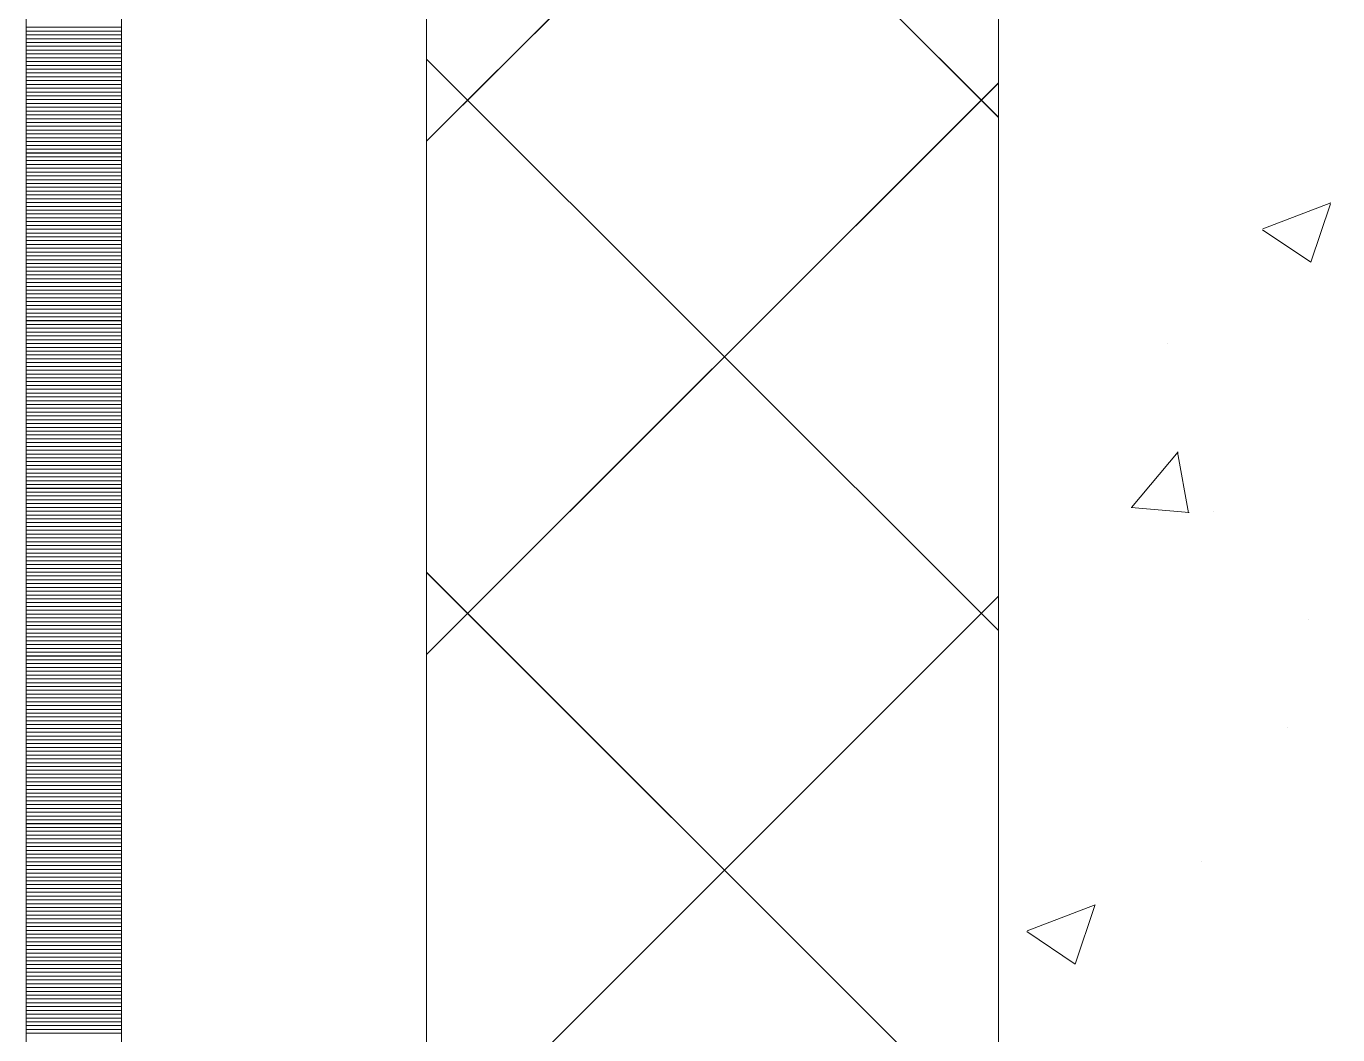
# Model space of a CAD drawing. Header units: millimetres. Extents: x 470010 to 1231400, y -134005 to 421770.
# Drawn here: x 806167.7 to 806511.7, y 175610.6 to 175875.3 of the extents above; entities that cross this region are included whole.
import ezdxf
from ezdxf.enums import TextEntityAlignment as Align

# ---------------------------------------------------------------- set-up
doc = ezdxf.new("R2010")
doc.units = ezdxf.units.MM
doc.linetypes.add('DASHED', pattern=[19.05, 12.7, -6.35])
doc.layers.get('Defpoints').update_dxf_attribs({"color": 140})
doc.layers.add('АР_Делит', color=120, linetype='Continuous', lineweight=0, plot=False)
for name, color, linetype, lineweight in [('АР_Стены ПЕНОблок', 52, 'Continuous', 20), ('АР_Тонкая', 254, 'Continuous', 5), ('АР_Утеплитель', 31, 'Continuous', 0), ('АР_Штриховка', 8, 'Continuous', 0)]:
    doc.layers.add(name, color=color, linetype=linetype, lineweight=lineweight)
doc.layers.add('РД_Оси_100', color=7, linetype='Continuous', lineweight=0, true_color=0x525252)
doc.styles.add('style1', font='ARIALN.TTF')

# ---------------------------------------------------------------- blocks, each defined once
blk = doc.blocks.new('СОШ_2200_АР_ОСИ_М100_28.05.24')
at = {"layer": 'АР_Делит', "color": 251, "linetype": 'DASHED', "true_color": 0x636466}
blk.add_lwpolyline([(114955, 135155), (114955, -355), (93595.036, -355), (93595.036, 13855), (94145, 13855), (94145, 68320), (66055, 68320), (66055, 13857.73), (83455, 13857.73), (83455, -355), (45245, -355), (45245, 13145), (44695, 13145), (44695, 26755), (45245, 26755), (45245, 68320), (20455, 68320), (20455, 26755), (27955, 26755), (27955, 13145), (-355, 13145), (-355, 100855)], dxfattribs=at)
blk = doc.blocks.new('A$C9108343f')
at = {"layer": 'АР_Стены ПЕНОблок', "color": 18, "linetype": 'Continuous', "lineweight": 20, "true_color": 0x000000}
blk.add_line((140704.09, 313879.49), (140704.09, 237679.49), dxfattribs=at)
at = {"layer": 'АР_Тонкая', "color": 18, "linetype": 'Continuous', "lineweight": 5, "true_color": 0x000000}
for p, q in [((140449.09, 313879.49), (140449.09, 237679.49)), ((140474.09, 313879.49), (140474.09, 237679.49)), ((140474.09, 237679.49), (140474.09, 313879.49)), ((140554.09, 237679.49), (140554.09, 313879.49))]:
    blk.add_line(p, q, dxfattribs=at)
at = {"layer": 'АР_Утеплитель', "color": 18, "linetype": 'Continuous', "lineweight": 0, "true_color": 0x000000}
for p, q in [((140554.09, 313879.49), (140554.09, 237679.49)), ((140704.09, 237679.49), (140704.09, 313879.49))]:
    blk.add_line(p, q, dxfattribs=at)
at = {"layer": 'АР_Штриховка', "color": 18, "linetype": 'Continuous', "lineweight": 0, "true_color": 0x000000}
for p, q in [((140704.09, 276217.6), (140554.09, 276367.6)), ((140554.09, 276211.32), (140704.09, 276361.32)), ((140449.09, 276241.24), (140474.09, 276241.24)), ((140449.09, 276240.24), (140474.09, 276240.24)), ((140449.09, 276239.24), (140474.09, 276239.24)), ((140449.09, 276238.24), (140474.09, 276238.24)), ((140449.09, 276237.24), (140474.09, 276237.24)), ((140449.09, 276236.24), (140474.09, 276236.24)), ((140449.09, 276235.24), (140474.09, 276235.24)), ((140449.09, 276234.24), (140474.09, 276234.24)), ((140449.09, 276233.24), (140474.09, 276233.24)), ((140449.09, 276232.24), (140474.09, 276232.24)), ((140704.09, 276082.9), (140554.09, 276232.9)), ((140449.09, 276231.24), (140474.09, 276231.24)), ((140449.09, 276230.24), (140474.09, 276230.24)), ((140449.09, 276229.24), (140474.09, 276229.24)), ((140449.09, 276228.24), (140474.09, 276228.24)), ((140449.09, 276227.24), (140474.09, 276227.24)), ((140449.09, 276226.24), (140474.09, 276226.24)), ((140554.09, 276076.61), (140704.09, 276226.61)), ((140449.09, 276225.24), (140474.09, 276225.24)), ((140449.09, 276224.24), (140474.09, 276224.24)), ((140449.09, 276223.24), (140474.09, 276223.24)), ((140449.09, 276222.24), (140474.09, 276222.24)), ((140449.09, 276221.24), (140474.09, 276221.24)), ((140449.09, 276220.24), (140474.09, 276220.24)), ((140449.09, 276219.24), (140474.09, 276219.24)), ((140449.09, 276218.24), (140474.09, 276218.24)), ((140449.09, 276217.24), (140474.09, 276217.24)), ((140449.09, 276216.24), (140474.09, 276216.24)), ((140449.09, 276215.24), (140474.09, 276215.24)), ((140449.09, 276214.24), (140474.09, 276214.24)), ((140449.09, 276213.24), (140474.09, 276213.24)), ((140449.09, 276212.24), (140474.09, 276212.24)), ((140449.09, 276211.24), (140474.09, 276211.24)), ((140449.09, 276210.24), (140474.09, 276210.24)), ((140449.09, 276209.24), (140474.09, 276209.24)), ((140449.09, 276208.24), (140474.09, 276208.24)), ((140449.09, 276207.24), (140474.09, 276207.24)), ((140449.09, 276206.24), (140474.09, 276206.24)), ((140449.09, 276205.24), (140474.09, 276205.24)), ((140449.09, 276204.24), (140474.09, 276204.24)), ((140449.09, 276203.24), (140474.09, 276203.24)), ((140449.09, 276202.24), (140474.09, 276202.24)), ((140449.09, 276201.24), (140474.09, 276201.24)), ((140449.09, 276200.24), (140474.09, 276200.24)), ((140449.09, 276199.24), (140474.09, 276199.24)), ((140449.09, 276198.24), (140474.09, 276198.24)), ((140449.09, 276197.24), (140474.09, 276197.24)), ((140449.09, 276196.24), (140474.09, 276196.24)), ((140449.09, 276195.24), (140474.09, 276195.24)), ((140773.46, 276188.32), (140791.25, 276195.15)), ((140786.01, 276179.6), (140791.17, 276194.94)), ((140449.09, 276194.24), (140474.09, 276194.24)), ((140449.09, 276193.24), (140474.09, 276193.24)), ((140449.09, 276192.24), (140474.09, 276192.24)), ((140449.09, 276191.24), (140474.09, 276191.24)), ((140449.09, 276190.24), (140474.09, 276190.24)), ((140449.09, 276189.24), (140474.09, 276189.24)), ((140449.09, 276188.24), (140474.09, 276188.24)), ((140773.37, 276188.12), (140786.01, 276179.6)), ((140449.09, 276187.24), (140474.09, 276187.24)), ((140449.09, 276186.24), (140474.09, 276186.24)), ((140449.09, 276185.24), (140474.09, 276185.24)), ((140449.09, 276184.24), (140474.09, 276184.24)), ((140449.09, 276183.24), (140474.09, 276183.24)), ((140449.09, 276182.24), (140474.09, 276182.24)), ((140449.09, 276181.24), (140474.09, 276181.24)), ((140449.09, 276180.24), (140474.09, 276180.24)), ((140449.09, 276179.24), (140474.09, 276179.24)), ((140449.09, 276178.24), (140474.09, 276178.24)), ((140449.09, 276177.24), (140474.09, 276177.24)), ((140449.09, 276176.24), (140474.09, 276176.24)), ((140449.09, 276175.24), (140474.09, 276175.24)), ((140449.09, 276174.24), (140474.09, 276174.24)), ((140449.09, 276173.24), (140474.09, 276173.24)), ((140449.09, 276172.24), (140474.09, 276172.24)), ((140449.09, 276171.24), (140474.09, 276171.24)), ((140449.09, 276170.24), (140474.09, 276170.24)), ((140449.09, 276169.24), (140474.09, 276169.24)), ((140449.09, 276168.24), (140474.09, 276168.24)), ((140449.09, 276167.24), (140474.09, 276167.24)), ((140449.09, 276166.24), (140474.09, 276166.24)), ((140449.09, 276165.24), (140474.09, 276165.24)), ((140449.09, 276164.24), (140474.09, 276164.24)), ((140449.09, 276163.24), (140474.09, 276163.24)), ((140449.09, 276162.24), (140474.09, 276162.24)), ((140449.09, 276161.24), (140474.09, 276161.24)), ((140449.09, 276160.24), (140474.09, 276160.24)), ((140449.09, 276159.24), (140474.09, 276159.24)), ((140449.09, 276158.24), (140474.09, 276158.24)), ((140449.09, 276157.24), (140474.09, 276157.24)), ((140748.52, 276158.13), (140748.52, 276158.13)), ((140449.09, 276156.24), (140474.09, 276156.24)), ((140449.09, 276155.24), (140474.09, 276155.24)), ((140449.09, 276154.24), (140474.09, 276154.24)), ((140449.09, 276153.24), (140474.09, 276153.24)), ((140449.09, 276152.24), (140474.09, 276152.24)), ((140449.09, 276151.24), (140474.09, 276151.24)), ((140449.09, 276150.24), (140474.09, 276150.24)), ((140449.09, 276149.24), (140474.09, 276149.24)), ((140449.09, 276148.24), (140474.09, 276148.24)), ((140449.09, 276147.24), (140474.09, 276147.24)), ((140449.09, 276146.24), (140474.09, 276146.24)), ((140449.09, 276145.24), (140474.09, 276145.24)), ((140449.09, 276144.24), (140474.09, 276144.24)), ((140449.09, 276143.24), (140474.09, 276143.24)), ((140449.09, 276142.24), (140474.09, 276142.24)), ((140449.09, 276141.24), (140474.09, 276141.24)), ((140449.09, 276140.24), (140474.09, 276140.24)), ((140449.09, 276139.24), (140474.09, 276139.24)), ((140449.09, 276138.24), (140474.09, 276138.24)), ((140449.09, 276137.24), (140474.09, 276137.24)), ((140449.09, 276136.24), (140474.09, 276136.24)), ((140449.09, 276135.24), (140474.09, 276135.24)), ((140449.09, 276134.24), (140474.09, 276134.24)), ((140449.09, 276133.24), (140474.09, 276133.24)), ((140449.09, 276132.24), (140474.09, 276132.24)), ((140449.09, 276131.24), (140474.09, 276131.24)), ((140449.09, 276130.24), (140474.09, 276130.24)), ((140449.09, 276129.24), (140474.09, 276129.24)), ((140738.96, 276115.2), (140751.2, 276129.79)), ((140753.98, 276113.83), (140751.04, 276129.75)), ((140449.09, 276128.24), (140474.09, 276128.24)), ((140449.09, 276127.24), (140474.09, 276127.24)), ((140449.09, 276126.24), (140474.09, 276126.24)), ((140449.09, 276125.24), (140474.09, 276125.24)), ((140449.09, 276124.24), (140474.09, 276124.24)), ((140449.09, 276123.24), (140474.09, 276123.24)), ((140449.09, 276122.24), (140474.09, 276122.24)), ((140449.09, 276121.24), (140474.09, 276121.24)), ((140449.09, 276120.24), (140474.09, 276120.24)), ((140449.09, 276119.24), (140474.09, 276119.24)), ((140449.09, 276118.24), (140474.09, 276118.24)), ((140449.09, 276117.24), (140474.09, 276117.24)), ((140449.09, 276116.24), (140474.09, 276116.24)), ((140449.09, 276115.24), (140474.09, 276115.24)), ((140449.09, 276114.24), (140474.09, 276114.24)), ((140449.09, 276113.24), (140474.09, 276113.24)), ((140449.09, 276112.24), (140474.09, 276112.24)), ((140738.95, 276115.19), (140754.14, 276113.86)), ((140760.57, 276114.18), (140760.57, 276114.18)), ((140449.09, 276111.24), (140474.09, 276111.24)), ((140449.09, 276110.24), (140474.09, 276110.24)), ((140449.09, 276109.24), (140474.09, 276109.24)), ((140449.09, 276108.24), (140474.09, 276108.24)), ((140449.09, 276107.24), (140474.09, 276107.24)), ((140449.09, 276106.24), (140474.09, 276106.24)), ((140449.09, 276105.24), (140474.09, 276105.24)), ((140449.09, 276104.24), (140474.09, 276104.24)), ((140449.09, 276103.24), (140474.09, 276103.24)), ((140449.09, 276102.24), (140474.09, 276102.24)), ((140449.09, 276101.24), (140474.09, 276101.24)), ((140449.09, 276100.24), (140474.09, 276100.24)), ((140449.09, 276099.24), (140474.09, 276099.24)), ((140449.09, 276098.24), (140474.09, 276098.24)), ((140704.09, 275948.2), (140554.09, 276098.2)), ((140449.09, 276097.24), (140474.09, 276097.24)), ((140449.09, 276096.24), (140474.09, 276096.24)), ((140449.09, 276095.24), (140474.09, 276095.24)), ((140449.09, 276094.24), (140474.09, 276094.24)), ((140449.09, 276093.24), (140474.09, 276093.24)), ((140449.09, 276092.24), (140474.09, 276092.24)), ((140449.09, 276091.24), (140474.09, 276091.24)), ((140554.09, 275941.91), (140704.09, 276091.91)), ((140449.09, 276090.24), (140474.09, 276090.24)), ((140449.09, 276089.24), (140474.09, 276089.24)), ((140449.09, 276088.24), (140474.09, 276088.24)), ((140449.09, 276087.24), (140474.09, 276087.24)), ((140449.09, 276086.24), (140474.09, 276086.24)), ((140449.09, 276085.24), (140474.09, 276085.24)), ((140785.45, 276085.72), (140785.45, 276085.72)), ((140449.09, 276084.24), (140474.09, 276084.24)), ((140449.09, 276083.24), (140474.09, 276083.24)), ((140449.09, 276082.24), (140474.09, 276082.24)), ((140449.09, 276081.24), (140474.09, 276081.24)), ((140449.09, 276080.24), (140474.09, 276080.24)), ((140449.09, 276079.24), (140474.09, 276079.24)), ((140449.09, 276078.24), (140474.09, 276078.24)), ((140449.09, 276077.24), (140474.09, 276077.24)), ((140449.09, 276076.24), (140474.09, 276076.24)), ((140449.09, 276075.24), (140474.09, 276075.24)), ((140449.09, 276074.24), (140474.09, 276074.24)), ((140449.09, 276073.24), (140474.09, 276073.24)), ((140449.09, 276072.24), (140474.09, 276072.24)), ((140449.09, 276071.24), (140474.09, 276071.24)), ((140449.09, 276070.24), (140474.09, 276070.24)), ((140449.09, 276069.24), (140474.09, 276069.24)), ((140449.09, 276068.24), (140474.09, 276068.24)), ((140449.09, 276067.24), (140474.09, 276067.24)), ((140449.09, 276066.24), (140474.09, 276066.24)), ((140449.09, 276065.24), (140474.09, 276065.24)), ((140449.09, 276064.24), (140474.09, 276064.24)), ((140449.09, 276063.24), (140474.09, 276063.24)), ((140449.09, 276062.24), (140474.09, 276062.24)), ((140449.09, 276061.24), (140474.09, 276061.24)), ((140449.09, 276060.24), (140474.09, 276060.24)), ((140449.09, 276059.24), (140474.09, 276059.24)), ((140449.09, 276058.24), (140474.09, 276058.24)), ((140449.09, 276057.24), (140474.09, 276057.24)), ((140780.02, 276057.41), (140780.02, 276057.41)), ((140449.09, 276056.24), (140474.09, 276056.24)), ((140449.09, 276055.24), (140474.09, 276055.24)), ((140449.09, 276054.24), (140474.09, 276054.24)), ((140449.09, 276053.24), (140474.09, 276053.24)), ((140449.09, 276052.24), (140474.09, 276052.24)), ((140449.09, 276051.24), (140474.09, 276051.24)), ((140449.09, 276050.24), (140474.09, 276050.24)), ((140449.09, 276049.24), (140474.09, 276049.24)), ((140449.09, 276048.24), (140474.09, 276048.24)), ((140449.09, 276047.24), (140474.09, 276047.24)), ((140449.09, 276046.24), (140474.09, 276046.24)), ((140449.09, 276045.24), (140474.09, 276045.24)), ((140449.09, 276044.24), (140474.09, 276044.24)), ((140449.09, 276043.24), (140474.09, 276043.24)), ((140449.09, 276042.24), (140474.09, 276042.24)), ((140449.09, 276041.24), (140474.09, 276041.24)), ((140449.09, 276040.24), (140474.09, 276040.24)), ((140449.09, 276039.24), (140474.09, 276039.24)), ((140449.09, 276038.24), (140474.09, 276038.24)), ((140449.09, 276037.24), (140474.09, 276037.24)), ((140449.09, 276036.24), (140474.09, 276036.24)), ((140449.09, 276035.24), (140474.09, 276035.24)), ((140449.09, 276034.24), (140474.09, 276034.24)), ((140449.09, 276033.24), (140474.09, 276033.24)), ((140449.09, 276032.24), (140474.09, 276032.24)), ((140449.09, 276031.24), (140474.09, 276031.24)), ((140449.09, 276030.24), (140474.09, 276030.24)), ((140449.09, 276029.24), (140474.09, 276029.24)), ((140449.09, 276028.24), (140474.09, 276028.24)), ((140449.09, 276027.24), (140474.09, 276027.24)), ((140449.09, 276026.24), (140474.09, 276026.24)), ((140449.09, 276025.24), (140474.09, 276025.24)), ((140449.09, 276024.24), (140474.09, 276024.24)), ((140449.09, 276023.24), (140474.09, 276023.24)), ((140757.34, 276022.37), (140757.34, 276022.37)), ((140449.09, 276022.24), (140474.09, 276022.24)), ((140449.09, 276021.24), (140474.09, 276021.24)), ((140449.09, 276020.24), (140474.09, 276020.24)), ((140449.09, 276019.24), (140474.09, 276019.24)), ((140449.09, 276018.24), (140474.09, 276018.24)), ((140449.09, 276017.24), (140474.09, 276017.24)), ((140449.09, 276016.24), (140474.09, 276016.24)), ((140449.09, 276015.24), (140474.09, 276015.24)), ((140449.09, 276014.24), (140474.09, 276014.24)), ((140449.09, 276013.24), (140474.09, 276013.24)), ((140449.09, 276012.24), (140474.09, 276012.24)), ((140449.09, 276011.24), (140474.09, 276011.24)), ((140449.09, 276010.24), (140474.09, 276010.24)), ((140449.09, 276009.24), (140474.09, 276009.24)), ((140711.66, 276004.13), (140729.45, 276010.96)), ((140724.21, 275995.41), (140729.36, 276010.76)), ((140449.09, 276008.24), (140474.09, 276008.24)), ((140449.09, 276007.24), (140474.09, 276007.24)), ((140449.09, 276006.24), (140474.09, 276006.24)), ((140449.09, 276005.24), (140474.09, 276005.24)), ((140449.09, 276004.24), (140474.09, 276004.24)), ((140449.09, 276003.24), (140474.09, 276003.24)), ((140449.09, 276002.24), (140474.09, 276002.24)), ((140711.57, 276003.93), (140724.2, 275995.41)), ((140449.09, 276001.24), (140474.09, 276001.24)), ((140449.09, 276000.24), (140474.09, 276000.24)), ((140449.09, 275999.24), (140474.09, 275999.24)), ((140449.09, 275998.24), (140474.09, 275998.24)), ((140449.09, 275997.24), (140474.09, 275997.24)), ((140449.09, 275996.24), (140474.09, 275996.24)), ((140449.09, 275995.24), (140474.09, 275995.24)), ((140449.09, 275994.24), (140474.09, 275994.24)), ((140449.09, 275993.24), (140474.09, 275993.24)), ((140449.09, 275992.24), (140474.09, 275992.24)), ((140449.09, 275991.24), (140474.09, 275991.24)), ((140449.09, 275990.24), (140474.09, 275990.24)), ((140449.09, 275989.24), (140474.09, 275989.24)), ((140449.09, 275988.24), (140474.09, 275988.24)), ((140449.09, 275987.24), (140474.09, 275987.24)), ((140449.09, 275986.24), (140474.09, 275986.24)), ((140449.09, 275985.24), (140474.09, 275985.24)), ((140449.09, 275984.24), (140474.09, 275984.24)), ((140449.09, 275983.24), (140474.09, 275983.24)), ((140449.09, 275982.24), (140474.09, 275982.24)), ((140449.09, 275981.24), (140474.09, 275981.24)), ((140449.09, 275980.24), (140474.09, 275980.24)), ((140449.09, 275979.24), (140474.09, 275979.24)), ((140449.09, 275978.24), (140474.09, 275978.24)), ((140449.09, 275977.24), (140474.09, 275977.24))]:
    blk.add_line(p, q, dxfattribs=at)
at = {"layer": 'РД_Оси_100'}
blk.add_blockref('СОШ_2200_АР_ОСИ_М100_28.05.24', (140804.09, 223079.49), dxfattribs=at)
at = {"layer": 'Defpoints', "color": 18, "true_color": 0x000000, "style": 'style1'}
for p in [(143949.34, 316089.12), (143974.98, 281639.5), (143890.4, 273244.71), (143839.99, 264276.81), (143967.75, 254892.38), (12251.96, 104178.14), (12382.58, 96023.14)]:
    blk.add_attdef('АР-ПОМЕЩЕНИЕ:НАИМЕНОВАНИЕ', text='', height=100, dxfattribs=at).set_placement(p, align=Align.MIDDLE)
at = {"layer": 'Defpoints', "color": 18, "true_color": 0x000000, "style": 'style1', "flags": 8}
for p in [(143951.3, 279099.09), (143848.34, 269251.11), (143875.33, 260094.25), (144049.74, 250824.7), (163419.28, 238153.36), (155897.46, 237965.97), (183037.2, 237965.97), (143342.94, 237876.19)]:
    blk.add_attdef('АР-ПОМЕЩЕНИЕ:НАИМЕНОВАНИЕ', text='', height=100, dxfattribs=at).set_placement(p, align=Align.MIDDLE)

msp = doc.modelspace()

# ---------------------------------------------------------------- linework, layer by layer
at = {"layer": 'АР_Стены ПЕНОблок', "color": 18, "linetype": 'Continuous', "lineweight": 20, "true_color": 0x000000}
msp.add_line((806422.706, 213513.251), (806422.706, 137313.251), dxfattribs=at)
at = {"layer": 'АР_Тонкая', "color": 18, "linetype": 'Continuous', "lineweight": 5, "true_color": 0x000000}
for p, q in [((806167.706, 213513.251), (806167.706, 137313.251)), ((806192.706, 213513.251), (806192.706, 137313.251)), ((806192.706, 137313.251), (806192.706, 213513.251)), ((806272.706, 137313.251), (806272.706, 213513.251))]:
    msp.add_line(p, q, dxfattribs=at)
at = {"layer": 'АР_Утеплитель', "color": 18, "linetype": 'Continuous', "lineweight": 0, "true_color": 0x000000}
for p, q in [((806272.706, 213513.251), (806272.706, 137313.251)), ((806422.706, 137313.251), (806422.706, 213513.251))]:
    msp.add_line(p, q, dxfattribs=at)
at = {"layer": 'АР_Штриховка', "color": 18, "linetype": 'Continuous', "lineweight": 0, "true_color": 0x000000}
for p, q in [((806422.706, 175851.361), (806272.706, 176001.361)), ((806272.706, 175845.074), (806422.706, 175995.074)), ((806167.706, 175875), (806192.706, 175875)), ((806167.706, 175874), (806192.706, 175874)), ((806167.706, 175873), (806192.706, 175873)), ((806167.706, 175872), (806192.706, 175872)), ((806167.706, 175871), (806192.706, 175871)), ((806167.706, 175870), (806192.706, 175870)), ((806167.706, 175869), (806192.706, 175869)), ((806167.706, 175868), (806192.706, 175868)), ((806167.706, 175867), (806192.706, 175867)), ((806167.706, 175866), (806192.706, 175866)), ((806167.706, 175865), (806192.706, 175865)), ((806422.706, 175716.657), (806272.706, 175866.657)), ((806167.706, 175864), (806192.706, 175864)), ((806167.706, 175863), (806192.706, 175863)), ((806167.706, 175862), (806192.706, 175862)), ((806167.706, 175861), (806192.706, 175861)), ((806167.706, 175860), (806192.706, 175860)), ((806167.706, 175859), (806192.706, 175859)), ((806167.706, 175858), (806192.706, 175858)), ((806272.706, 175710.37), (806422.706, 175860.37)), ((806167.706, 175857), (806192.706, 175857)), ((806167.706, 175856), (806192.706, 175856)), ((806167.706, 175855), (806192.706, 175855)), ((806167.706, 175854), (806192.706, 175854)), ((806167.706, 175853), (806192.706, 175853)), ((806167.706, 175852), (806192.706, 175852)), ((806167.706, 175851), (806192.706, 175851)), ((806167.706, 175850), (806192.706, 175850)), ((806167.706, 175849), (806192.706, 175849)), ((806167.706, 175848), (806192.706, 175848)), ((806167.706, 175847), (806192.706, 175847)), ((806167.706, 175846), (806192.706, 175846)), ((806167.706, 175845), (806192.706, 175845)), ((806167.706, 175844), (806192.706, 175844)), ((806167.706, 175843), (806192.706, 175843)), ((806167.706, 175842), (806192.706, 175842)), ((806167.706, 175841), (806192.706, 175841)), ((806167.706, 175840), (806192.706, 175840)), ((806167.706, 175839), (806192.706, 175839)), ((806167.706, 175838), (806192.706, 175838)), ((806167.706, 175837), (806192.706, 175837)), ((806167.706, 175836), (806192.706, 175836)), ((806167.706, 175835), (806192.706, 175835)), ((806167.706, 175834), (806192.706, 175834)), ((806167.706, 175833), (806192.706, 175833)), ((806167.706, 175832), (806192.706, 175832)), ((806167.706, 175831), (806192.706, 175831)), ((806167.706, 175830), (806192.706, 175830)), ((806167.706, 175829), (806192.706, 175829)), ((806167.706, 175828), (806192.706, 175828)), ((806167.706, 175827), (806192.706, 175827)), ((806492.075, 175822.079), (806509.86, 175828.906)), ((806504.627, 175813.353), (806509.777, 175828.702)), ((806167.706, 175826), (806192.706, 175826)), ((806167.706, 175825), (806192.706, 175825)), ((806167.706, 175824), (806192.706, 175824)), ((806167.706, 175823), (806192.706, 175823)), ((806167.706, 175822), (806192.706, 175822)), ((806167.706, 175821), (806192.706, 175821)), ((806167.706, 175820), (806192.706, 175820)), ((806491.984, 175821.877), (806504.619, 175813.355)), ((806167.706, 175819), (806192.706, 175819)), ((806167.706, 175818), (806192.706, 175818)), ((806167.706, 175817), (806192.706, 175817)), ((806167.706, 175816), (806192.706, 175816)), ((806167.706, 175815), (806192.706, 175815)), ((806167.706, 175814), (806192.706, 175814)), ((806167.706, 175813), (806192.706, 175813)), ((806167.706, 175812), (806192.706, 175812)), ((806167.706, 175811), (806192.706, 175811)), ((806167.706, 175810), (806192.706, 175810)), ((806167.706, 175809), (806192.706, 175809)), ((806167.706, 175808), (806192.706, 175808)), ((806167.706, 175807), (806192.706, 175807)), ((806167.706, 175806), (806192.706, 175806)), ((806167.706, 175805), (806192.706, 175805)), ((806167.706, 175804), (806192.706, 175804)), ((806167.706, 175803), (806192.706, 175803)), ((806167.706, 175802), (806192.706, 175802)), ((806167.706, 175801), (806192.706, 175801)), ((806167.706, 175800), (806192.706, 175800)), ((806167.706, 175799), (806192.706, 175799)), ((806167.706, 175798), (806192.706, 175798)), ((806167.706, 175797), (806192.706, 175797)), ((806167.706, 175796), (806192.706, 175796)), ((806167.706, 175795), (806192.706, 175795)), ((806167.706, 175794), (806192.706, 175794)), ((806167.706, 175793), (806192.706, 175793)), ((806167.706, 175792), (806192.706, 175792)), ((806167.706, 175791), (806192.706, 175791)), ((806167.706, 175790), (806192.706, 175790)), ((806167.706, 175789), (806192.706, 175789)), ((806167.706, 175788), (806192.706, 175788)), ((806167.706, 175787), (806192.706, 175787)), ((806167.706, 175786), (806192.706, 175786)), ((806167.706, 175785), (806192.706, 175785)), ((806167.706, 175784), (806192.706, 175784)), ((806167.706, 175783), (806192.706, 175783)), ((806167.706, 175782), (806192.706, 175782)), ((806167.706, 175781), (806192.706, 175781)), ((806167.706, 175780), (806192.706, 175780)), ((806167.706, 175779), (806192.706, 175779)), ((806167.706, 175778), (806192.706, 175778)), ((806167.706, 175777), (806192.706, 175777)), ((806167.706, 175776), (806192.706, 175776)), ((806167.706, 175775), (806192.706, 175775)), ((806167.706, 175774), (806192.706, 175774)), ((806167.706, 175773), (806192.706, 175773)), ((806167.706, 175772), (806192.706, 175772)), ((806167.706, 175771), (806192.706, 175771)), ((806167.706, 175770), (806192.706, 175770)), ((806167.706, 175769), (806192.706, 175769)), ((806167.706, 175768), (806192.706, 175768)), ((806167.706, 175767), (806192.706, 175767)), ((806167.706, 175766), (806192.706, 175766)), ((806167.706, 175765), (806192.706, 175765)), ((806167.706, 175764), (806192.706, 175764)), ((806167.706, 175763), (806192.706, 175763)), ((806167.706, 175762), (806192.706, 175762)), ((806167.706, 175761), (806192.706, 175761)), ((806457.568, 175748.958), (806469.813, 175763.551)), ((806472.588, 175747.589), (806469.651, 175763.511)), ((806167.706, 175760), (806192.706, 175760)), ((806167.706, 175759), (806192.706, 175759)), ((806167.706, 175758), (806192.706, 175758)), ((806167.706, 175757), (806192.706, 175757)), ((806167.706, 175756), (806192.706, 175756)), ((806167.706, 175755), (806192.706, 175755)), ((806167.706, 175754), (806192.706, 175754)), ((806167.706, 175753), (806192.706, 175753)), ((806167.706, 175752), (806192.706, 175752)), ((806167.706, 175751), (806192.706, 175751)), ((806167.706, 175750), (806192.706, 175750)), ((806167.706, 175749), (806192.706, 175749)), ((806167.706, 175748), (806192.706, 175748)), ((806457.567, 175748.948), (806472.749, 175747.619)), ((806167.706, 175747), (806192.706, 175747)), ((806167.706, 175746), (806192.706, 175746)), ((806167.706, 175745), (806192.706, 175745)), ((806167.706, 175744), (806192.706, 175744)), ((806167.706, 175743), (806192.706, 175743)), ((806167.706, 175742), (806192.706, 175742)), ((806167.706, 175741), (806192.706, 175741)), ((806167.706, 175740), (806192.706, 175740)), ((806167.706, 175739), (806192.706, 175739)), ((806167.706, 175738), (806192.706, 175738)), ((806167.706, 175737), (806192.706, 175737)), ((806167.706, 175736), (806192.706, 175736)), ((806167.706, 175735), (806192.706, 175735)), ((806167.706, 175734), (806192.706, 175734)), ((806167.706, 175733), (806192.706, 175733)), ((806167.706, 175732), (806192.706, 175732)), ((806167.706, 175731), (806192.706, 175731)), ((806422.706, 175581.953), (806272.706, 175731.953)), ((806167.706, 175730), (806192.706, 175730)), ((806167.706, 175729), (806192.706, 175729)), ((806167.706, 175728), (806192.706, 175728)), ((806167.706, 175727), (806192.706, 175727)), ((806167.706, 175726), (806192.706, 175726)), ((806167.706, 175725), (806192.706, 175725)), ((806167.706, 175724), (806192.706, 175724)), ((806272.706, 175575.666), (806422.706, 175725.666)), ((806167.706, 175723), (806192.706, 175723)), ((806167.706, 175722), (806192.706, 175722)), ((806167.706, 175721), (806192.706, 175721)), ((806167.706, 175720), (806192.706, 175720)), ((806167.706, 175719), (806192.706, 175719)), ((806167.706, 175718), (806192.706, 175718)), ((806167.706, 175717), (806192.706, 175717)), ((806167.706, 175716), (806192.706, 175716)), ((806167.706, 175715), (806192.706, 175715)), ((806167.706, 175714), (806192.706, 175714)), ((806167.706, 175713), (806192.706, 175713)), ((806167.706, 175712), (806192.706, 175712)), ((806167.706, 175711), (806192.706, 175711)), ((806167.706, 175710), (806192.706, 175710)), ((806167.706, 175709), (806192.706, 175709)), ((806167.706, 175708), (806192.706, 175708)), ((806167.706, 175707), (806192.706, 175707)), ((806167.706, 175706), (806192.706, 175706)), ((806167.706, 175705), (806192.706, 175705)), ((806167.706, 175704), (806192.706, 175704)), ((806167.706, 175703), (806192.706, 175703)), ((806167.706, 175702), (806192.706, 175702)), ((806167.706, 175701), (806192.706, 175701)), ((806167.706, 175700), (806192.706, 175700)), ((806167.706, 175699), (806192.706, 175699)), ((806167.706, 175698), (806192.706, 175698)), ((806167.706, 175697), (806192.706, 175697)), ((806167.706, 175696), (806192.706, 175696)), ((806167.706, 175695), (806192.706, 175695)), ((806167.706, 175694), (806192.706, 175694)), ((806167.706, 175693), (806192.706, 175693)), ((806167.706, 175692), (806192.706, 175692)), ((806167.706, 175691), (806192.706, 175691)), ((806167.706, 175690), (806192.706, 175690)), ((806167.706, 175689), (806192.706, 175689)), ((806167.706, 175688), (806192.706, 175688)), ((806167.706, 175687), (806192.706, 175687)), ((806167.706, 175686), (806192.706, 175686)), ((806167.706, 175685), (806192.706, 175685)), ((806167.706, 175684), (806192.706, 175684)), ((806167.706, 175683), (806192.706, 175683)), ((806167.706, 175682), (806192.706, 175682)), ((806167.706, 175681), (806192.706, 175681)), ((806167.706, 175680), (806192.706, 175680)), ((806167.706, 175679), (806192.706, 175679)), ((806167.706, 175678), (806192.706, 175678)), ((806167.706, 175677), (806192.706, 175677)), ((806167.706, 175676), (806192.706, 175676)), ((806167.706, 175675), (806192.706, 175675)), ((806167.706, 175674), (806192.706, 175674)), ((806167.706, 175673), (806192.706, 175673)), ((806167.706, 175672), (806192.706, 175672)), ((806167.706, 175671), (806192.706, 175671)), ((806167.706, 175670), (806192.706, 175670)), ((806167.706, 175669), (806192.706, 175669)), ((806167.706, 175668), (806192.706, 175668)), ((806167.706, 175667), (806192.706, 175667)), ((806167.706, 175666), (806192.706, 175666)), ((806167.706, 175665), (806192.706, 175665)), ((806167.706, 175664), (806192.706, 175664)), ((806167.706, 175663), (806192.706, 175663)), ((806167.706, 175662), (806192.706, 175662)), ((806167.706, 175661), (806192.706, 175661)), ((806167.706, 175660), (806192.706, 175660)), ((806167.706, 175659), (806192.706, 175659)), ((806167.706, 175658), (806192.706, 175658)), ((806167.706, 175657), (806192.706, 175657)), ((806167.706, 175656), (806192.706, 175656)), ((806167.706, 175655), (806192.706, 175655)), ((806167.706, 175654), (806192.706, 175654)), ((806167.706, 175653), (806192.706, 175653)), ((806167.706, 175652), (806192.706, 175652)), ((806167.706, 175651), (806192.706, 175651)), ((806167.706, 175650), (806192.706, 175650)), ((806167.706, 175649), (806192.706, 175649)), ((806167.706, 175648), (806192.706, 175648)), ((806167.706, 175647), (806192.706, 175647)), ((806167.706, 175646), (806192.706, 175646)), ((806167.706, 175645), (806192.706, 175645)), ((806430.273, 175637.891), (806448.058, 175644.718)), ((806442.825, 175629.165), (806447.975, 175644.514)), ((806167.706, 175644), (806192.706, 175644)), ((806167.706, 175643), (806192.706, 175643)), ((806167.706, 175642), (806192.706, 175642)), ((806167.706, 175641), (806192.706, 175641)), ((806167.706, 175640), (806192.706, 175640)), ((806167.706, 175639), (806192.706, 175639)), ((806167.706, 175638), (806192.706, 175638)), ((806430.182, 175637.689), (806442.817, 175629.167)), ((806167.706, 175637), (806192.706, 175637)), ((806167.706, 175636), (806192.706, 175636)), ((806167.706, 175635), (806192.706, 175635)), ((806167.706, 175634), (806192.706, 175634)), ((806167.706, 175633), (806192.706, 175633)), ((806167.706, 175632), (806192.706, 175632)), ((806167.706, 175631), (806192.706, 175631)), ((806167.706, 175630), (806192.706, 175630)), ((806167.706, 175629), (806192.706, 175629)), ((806167.706, 175628), (806192.706, 175628)), ((806167.706, 175627), (806192.706, 175627)), ((806167.706, 175626), (806192.706, 175626)), ((806167.706, 175625), (806192.706, 175625)), ((806167.706, 175624), (806192.706, 175624)), ((806167.706, 175623), (806192.706, 175623)), ((806167.706, 175622), (806192.706, 175622)), ((806167.706, 175621), (806192.706, 175621)), ((806167.706, 175620), (806192.706, 175620)), ((806167.706, 175619), (806192.706, 175619)), ((806167.706, 175618), (806192.706, 175618)), ((806167.706, 175617), (806192.706, 175617)), ((806167.706, 175616), (806192.706, 175616)), ((806167.706, 175615), (806192.706, 175615)), ((806167.706, 175614), (806192.706, 175614)), ((806167.706, 175613), (806192.706, 175613)), ((806167.706, 175612), (806192.706, 175612)), ((806167.706, 175611), (806192.706, 175611))]:
    msp.add_line(p, q, dxfattribs=at)

# ---------------------------------------------------------------- block references
msp.add_blockref('A$C9108343f', (665718.612, -100366.242))
at = {"layer": 'РД_Оси_100'}
msp.add_blockref('СОШ_2200_АР_ОСИ_М100_28.05.24', (806522.706, 122713.251), dxfattribs=at)

doc.saveas('drawing.dxf')
